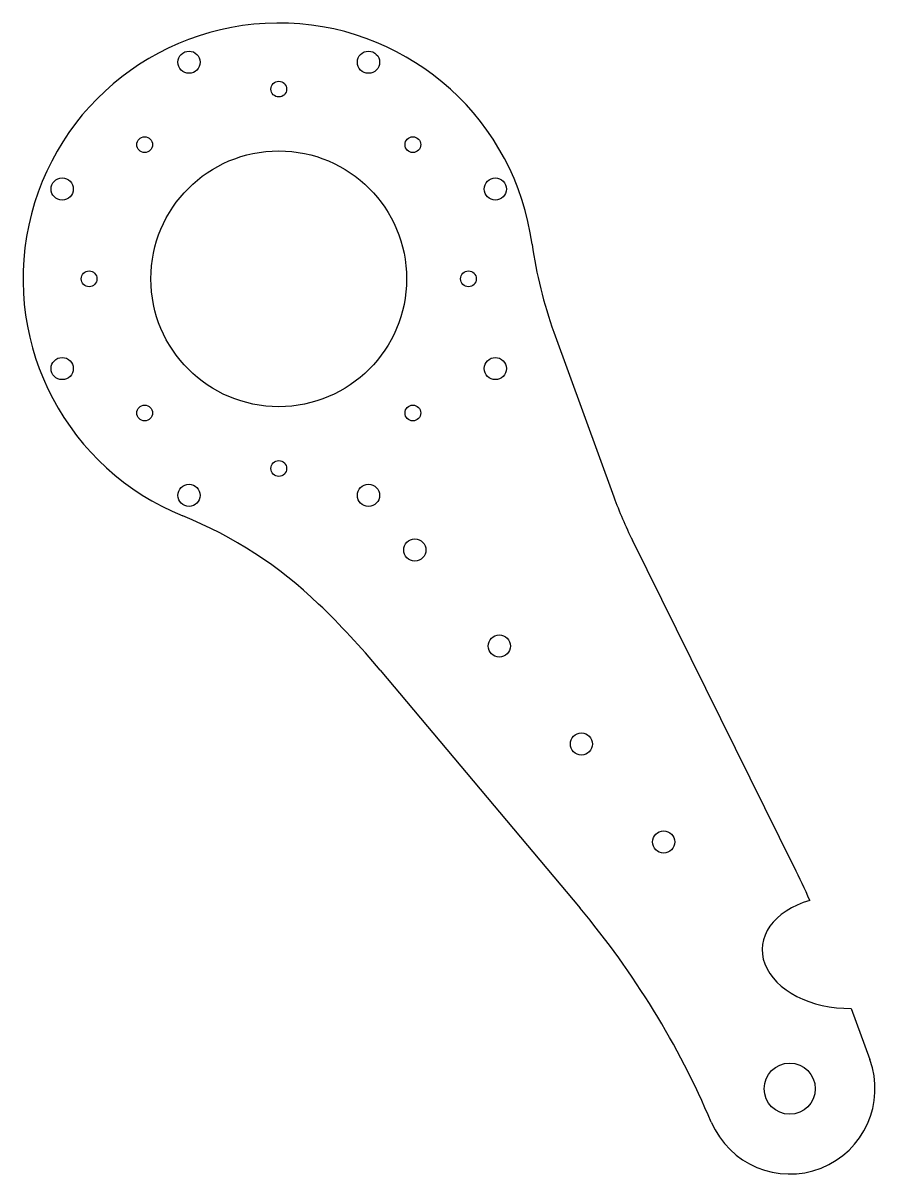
# Model space of a CAD drawing. Header units: millimetres. Extents: x -60 to 140, y -210 to 60.
import ezdxf

# ---------------------------------------------------------------- set-up
doc = ezdxf.new("R2010")
doc.units = ezdxf.units.MM

msp = doc.modelspace()

# ---------------------------------------------------------------- linework, layer by layer
at = {"color": 7, "linetype": 'Continuous', "lineweight": 25}
for p, q in [((64.55, -12.51), (78.63, -51.17)), ((120.93, -137.98), (82.98, -61.35)), ((23.81, -91.78), (70.68, -147.63)), ((134.31, -171.15), (138.67, -183.15))]:
    msp.add_line(p, q, dxfattribs=at)
for centre, radius in [((-21.05, 50.81), 2.6), ((21.05, 50.81), 2.6), ((0, 44.5), 1.85), ((-31.47, 31.47), 1.85), ((31.47, 31.47), 1.85), ((0, 0), 30), ((-50.81, 21.05), 2.6), ((50.81, 21.05), 2.6), ((-44.5, 0), 1.85), ((44.5, 0), 1.85), ((-50.81, -21.05), 2.6), ((50.81, -21.05), 2.6), ((-31.47, -31.47), 1.85), ((31.47, -31.47), 1.85), ((0, -44.5), 1.85), ((-21.05, -50.81), 2.6), ((21.05, -50.81), 2.6), ((31.92, -63.62), 2.6), ((51.73, -86.15), 2.6), ((71.01, -109.13), 2.6), ((90.29, -132.11), 2.6), ((119.88, -189.99), 6)]:
    msp.add_circle(centre, radius, dxfattribs=at)
for centre, radius, start, end in [((0, 0), 60, 7.7916, 247.9679), ((158.52, 21.69), 100, 187.7916, 200), ((172.59, -16.97), 100, 200, 206.3446), ((-60.02, -148.32), 100, 46.0693, 67.9679), ((-129.4, -220.33), 200, 40, 46.0693), ((-58.3, -226.73), 200, 23.8641, 26.3446), ((-82.53, -276.19), 200, 23.0671, 40), ((119.88, -189.99), 20, 203.0671, 20)]:
    msp.add_arc(centre, radius, start, end, dxfattribs=at)
msp.add_ellipse((133.02, -157.97), major_axis=(-19.6, 1.05), ratio=0.670895, start_param=5.192002, end_param=7.955693, dxfattribs=at)

doc.saveas('drawing.dxf')
